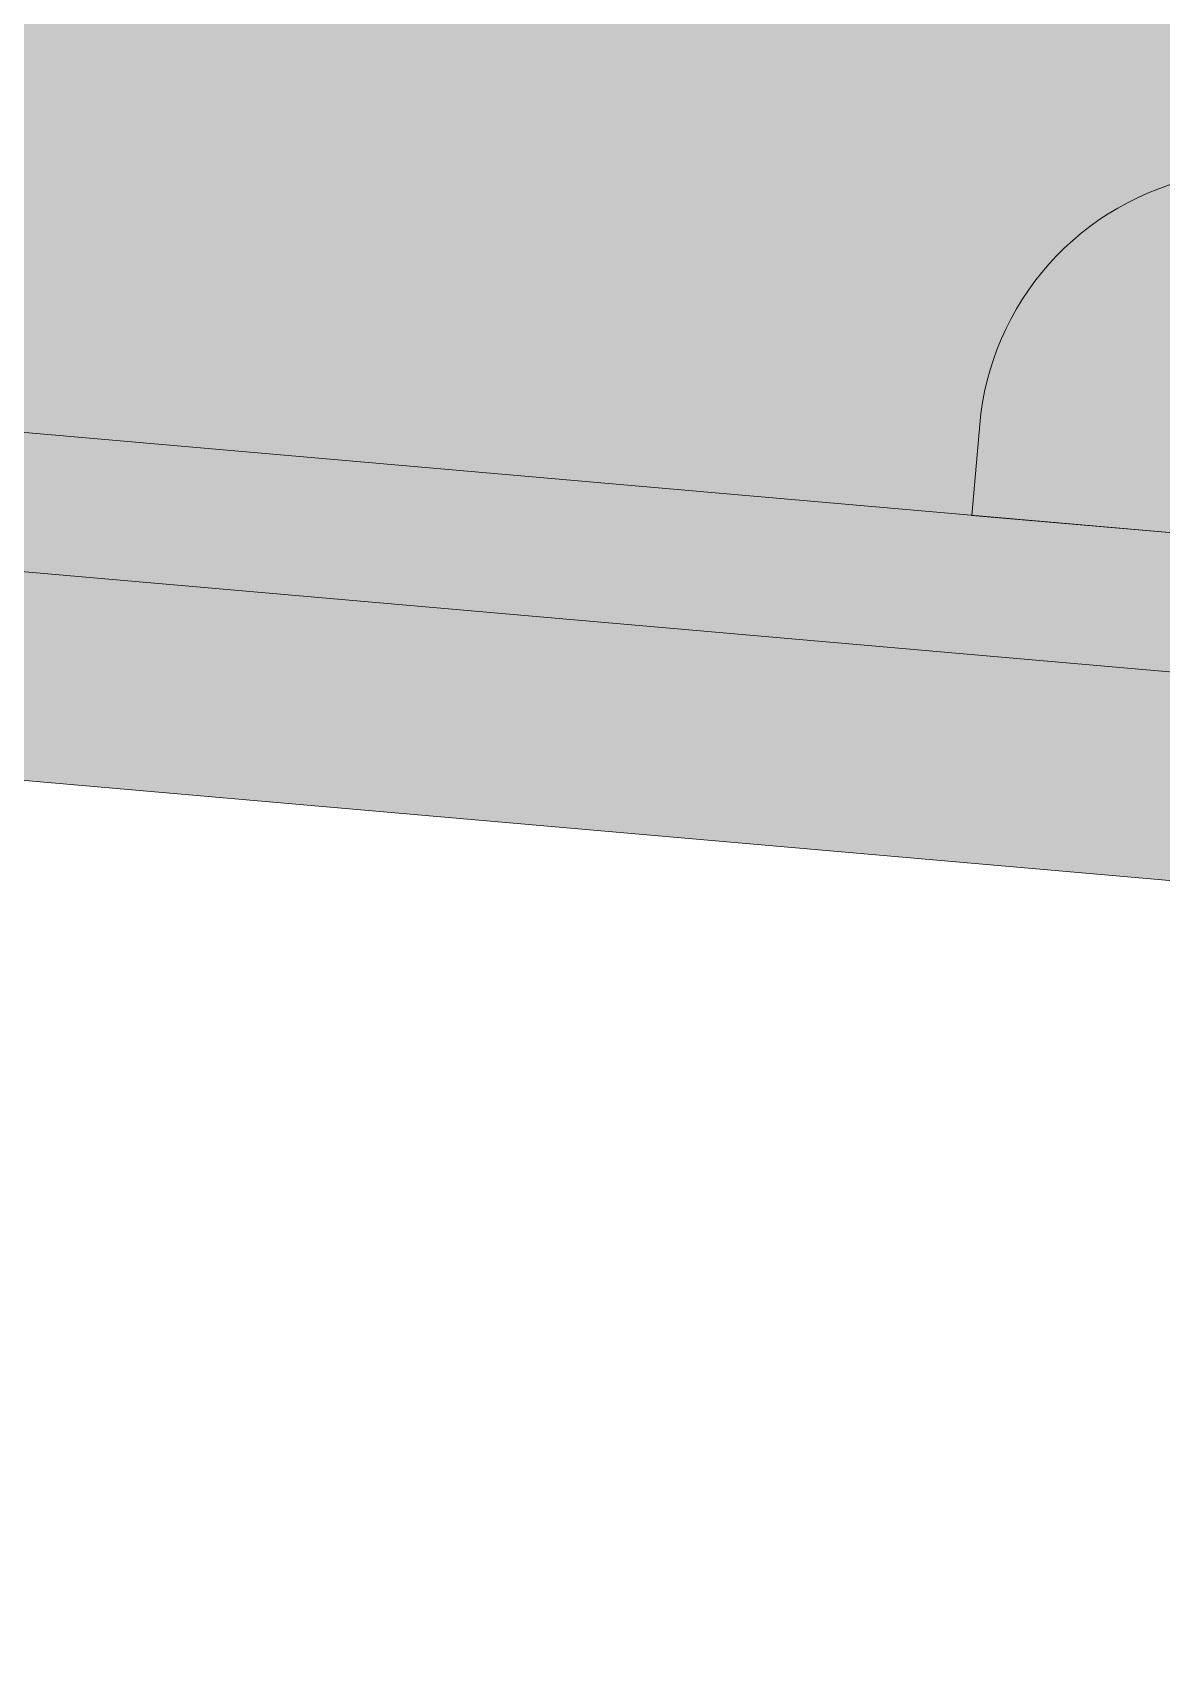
# Model space of a CAD drawing. Header units: millimetres. Extents: x 632 to 546626, y -3890 to 22200.
# Drawn here: x 389741.79 to 389758.06, y 16867.75 to 16891.37 of the extents above; entities that cross this region are included whole.
import ezdxf

# ---------------------------------------------------------------- set-up
doc = ezdxf.new("R2010")
doc.units = ezdxf.units.MM
doc.layers.add('A-270-M_ROOF', color=132, linetype='Continuous', lineweight=13)
doc.layers.add('A-770-ME_FFE_SA', color=91, linetype='Continuous', lineweight=13)

# ---------------------------------------------------------------- blocks, each defined once
blk = doc.blocks.new('Static Line_Sayfa_Metal Deck_Pan Mount - Up to 15 _ pitch - Max 2 Users-1845519-S6_501-SECTION A6')
at = {"layer": 'A-770-ME_FFE_SA', "lineweight": 5, "transparency": 33554432}
for points in [[(4567736.119, 16883.131), (4567740.346, 16931.445), (4567541.107, 16948.876), (4567536.88, 16900.562), (4567715.66, 16884.921)], [(4567736.119, 16883.131), (4567740.346, 16931.445), (4567541.107, 16948.876), (4567536.88, 16900.562), (4567715.66, 16884.921)], [(4567736.119, 16883.131), (4567740.346, 16931.445), (4567541.107, 16948.876), (4567536.88, 16900.562), (4567715.66, 16884.921)], [(4567736.119, 16883.131), (4567740.346, 16931.445), (4567541.107, 16948.876), (4567536.88, 16900.562), (4567715.66, 16884.921)], [(4567736.119, 16883.131), (4567740.346, 16931.445), (4567541.107, 16948.876), (4567536.88, 16900.562), (4567715.66, 16884.921)], [(4567736.119, 16883.131), (4567740.346, 16931.445), (4567541.107, 16948.876), (4567536.88, 16900.562), (4567715.66, 16884.921)], [(4567736.119, 16883.131), (4567740.346, 16931.445), (4567541.107, 16948.876), (4567536.88, 16900.562), (4567715.66, 16884.921)], [(4567736.119, 16883.131), (4567740.346, 16931.445), (4567541.107, 16948.876), (4567536.88, 16900.562), (4567715.66, 16884.921)], [(4567736.119, 16883.131), (4567740.346, 16931.445), (4567541.107, 16948.876), (4567536.88, 16900.562), (4567715.66, 16884.921)], [(4567736.119, 16883.131), (4567740.346, 16931.445), (4567541.107, 16948.876), (4567536.88, 16900.562), (4567715.66, 16884.921)], [(4567735.945, 16881.138), (4567740.172, 16929.453), (4567540.933, 16946.884), (4567536.706, 16898.569), (4567715.66, 16882.913)], [(4567735.945, 16881.138), (4567740.172, 16929.453), (4567540.933, 16946.884), (4567536.706, 16898.569), (4567715.66, 16882.913)], [(4567735.945, 16881.138), (4567740.172, 16929.453), (4567540.933, 16946.884), (4567536.706, 16898.569), (4567715.66, 16882.913)], [(4567735.945, 16881.138), (4567740.172, 16929.453), (4567540.933, 16946.884), (4567536.706, 16898.569), (4567715.66, 16882.913)], [(4567735.945, 16881.138), (4567740.172, 16929.453), (4567540.933, 16946.884), (4567536.706, 16898.569), (4567715.66, 16882.913)], [(4567735.945, 16881.138), (4567740.172, 16929.453), (4567540.933, 16946.884), (4567536.706, 16898.569), (4567715.66, 16882.913)], [(4567735.945, 16881.138), (4567740.172, 16929.453), (4567540.933, 16946.884), (4567536.706, 16898.569), (4567715.66, 16882.913)], [(4567735.945, 16881.138), (4567740.172, 16929.453), (4567540.933, 16946.884), (4567536.706, 16898.569), (4567715.66, 16882.913)], [(4567735.945, 16881.138), (4567740.172, 16929.453), (4567540.933, 16946.884), (4567536.706, 16898.569), (4567715.66, 16882.913)], [(4567735.945, 16881.138), (4567740.172, 16929.453), (4567540.933, 16946.884), (4567536.706, 16898.569), (4567715.66, 16882.913)], [(4567735.618, 16877.402), (4567735.88, 16880.391), (4567536.641, 16897.822), (4567536.379, 16894.833), (4567715.66, 16879.148)], [(4567735.618, 16877.402), (4567735.88, 16880.391), (4567536.641, 16897.822), (4567536.379, 16894.833), (4567715.66, 16879.148)], [(4567735.618, 16877.402), (4567735.88, 16880.391), (4567536.641, 16897.822), (4567536.379, 16894.833), (4567715.66, 16879.148)], [(4567735.618, 16877.402), (4567735.88, 16880.391), (4567536.641, 16897.822), (4567536.379, 16894.833), (4567715.66, 16879.148)], [(4567735.618, 16877.402), (4567735.88, 16880.391), (4567536.641, 16897.822), (4567536.379, 16894.833), (4567715.66, 16879.148)], [(4567735.618, 16877.402), (4567735.88, 16880.391), (4567536.641, 16897.822), (4567536.379, 16894.833), (4567715.66, 16879.148)], [(4567735.618, 16877.402), (4567735.88, 16880.391), (4567536.641, 16897.822), (4567536.379, 16894.833), (4567715.66, 16879.148)], [(4567735.618, 16877.402), (4567735.88, 16880.391), (4567536.641, 16897.822), (4567536.379, 16894.833), (4567715.66, 16879.148)], [(4567735.618, 16877.402), (4567735.88, 16880.391), (4567536.641, 16897.822), (4567536.379, 16894.833), (4567715.66, 16879.148)], [(4567735.618, 16877.402), (4567735.88, 16880.391), (4567536.641, 16897.822), (4567536.379, 16894.833), (4567715.66, 16879.148)], [(4567735.618, 16877.402), (4567735.88, 16880.391), (4567536.641, 16897.822), (4567536.379, 16894.833), (4567715.66, 16879.148)], [(4567735.618, 16877.402), (4567735.88, 16880.391), (4567536.641, 16897.822), (4567536.379, 16894.833), (4567715.66, 16879.148)], [(4567735.618, 16877.402), (4567735.88, 16880.391), (4567536.641, 16897.822), (4567536.379, 16894.833), (4567715.66, 16879.148)], [(4567735.618, 16877.402), (4567735.88, 16880.391), (4567536.641, 16897.822), (4567536.379, 16894.833), (4567715.66, 16879.148)], [(4567735.618, 16877.402), (4567735.88, 16880.391), (4567536.641, 16897.822), (4567536.379, 16894.833), (4567715.66, 16879.148)], [(4567735.618, 16877.402), (4567735.88, 16880.391), (4567536.641, 16897.822), (4567536.379, 16894.833), (4567715.66, 16879.148)], [(4567735.618, 16877.402), (4567735.88, 16880.391), (4567536.641, 16897.822), (4567536.379, 16894.833), (4567715.66, 16879.148)], [(4567735.618, 16877.402), (4567735.88, 16880.391), (4567536.641, 16897.822), (4567536.379, 16894.833), (4567715.66, 16879.148)], [(4567735.618, 16877.402), (4567735.88, 16880.391), (4567536.641, 16897.822), (4567536.379, 16894.833), (4567715.66, 16879.148)], [(4567735.618, 16877.402), (4567735.88, 16880.391), (4567536.641, 16897.822), (4567536.379, 16894.833), (4567715.66, 16879.148)]]:
    blk.add_hatch(color=256, dxfattribs=at).paths.add_polyline_path(points)
at = {"layer": 'A-770-ME_FFE_SA', "lineweight": 5}
for p, q in [((4567726.092, 16883.255), (4567561.449, 16897.659)), ((4567725.918, 16881.262), (4567560.549, 16895.73)), ((4567735.88, 16880.391), (4567560.549, 16895.73)), ((4567735.618, 16877.402), (4567560.288, 16892.742)), ((4567726.092, 16883.255), (4567639.084, 16890.867)), ((4567726.092, 16883.255), (4567639.084, 16890.867)), ((4567726.092, 16883.255), (4567639.084, 16890.867)), ((4567726.092, 16883.255), (4567639.084, 16890.867)), ((4567726.092, 16883.255), (4567639.084, 16890.867)), ((4567726.092, 16883.255), (4567639.084, 16890.867)), ((4567726.092, 16883.255), (4567639.084, 16890.867)), ((4567726.092, 16883.255), (4567639.084, 16890.867)), ((4567726.092, 16883.255), (4567639.084, 16890.867)), ((4567726.092, 16883.255), (4567639.084, 16890.867)), ((4567726.092, 16883.255), (4567639.084, 16890.867)), ((4567726.092, 16883.255), (4567639.084, 16890.867)), ((4567726.092, 16883.255), (4567639.084, 16890.867)), ((4567726.092, 16883.255), (4567639.084, 16890.867)), ((4567726.092, 16883.255), (4567639.084, 16890.867)), ((4567726.092, 16883.255), (4567639.084, 16890.867)), ((4567726.092, 16883.255), (4567639.084, 16890.867)), ((4567726.092, 16883.255), (4567639.084, 16890.867)), ((4567726.092, 16883.255), (4567639.084, 16890.867)), ((4567715.564, 16889.117), (4567715.715, 16889.171)), ((4567715.564, 16889.117), (4567715.715, 16889.171)), ((4567715.564, 16889.117), (4567715.715, 16889.171)), ((4567715.564, 16889.117), (4567715.715, 16889.171)), ((4567715.564, 16889.117), (4567715.715, 16889.171)), ((4567715.564, 16889.117), (4567715.715, 16889.171)), ((4567715.564, 16889.117), (4567715.715, 16889.171)), ((4567715.564, 16889.117), (4567715.715, 16889.171)), ((4567715.564, 16889.117), (4567715.715, 16889.171)), ((4567715.564, 16889.117), (4567715.715, 16889.171)), ((4567714.985, 16888.842), (4567715.126, 16888.92)), ((4567714.985, 16888.842), (4567715.126, 16888.92)), ((4567714.985, 16888.842), (4567715.126, 16888.92)), ((4567714.985, 16888.842), (4567715.126, 16888.92)), ((4567714.985, 16888.842), (4567715.126, 16888.92)), ((4567714.985, 16888.842), (4567715.126, 16888.92)), ((4567714.985, 16888.842), (4567715.126, 16888.92)), ((4567714.985, 16888.842), (4567715.126, 16888.92)), ((4567714.985, 16888.842), (4567715.126, 16888.92)), ((4567714.985, 16888.842), (4567715.126, 16888.92)), ((4567715.126, 16888.92), (4567715.269, 16888.991)), ((4567715.126, 16888.92), (4567715.269, 16888.991)), ((4567715.126, 16888.92), (4567715.269, 16888.991)), ((4567715.126, 16888.92), (4567715.269, 16888.991)), ((4567715.126, 16888.92), (4567715.269, 16888.991)), ((4567715.126, 16888.92), (4567715.269, 16888.991)), ((4567715.126, 16888.92), (4567715.269, 16888.991)), ((4567715.126, 16888.92), (4567715.269, 16888.991)), ((4567715.126, 16888.92), (4567715.269, 16888.991)), ((4567715.126, 16888.92), (4567715.269, 16888.991)), ((4567715.126, 16888.92), (4567715.269, 16888.991)), ((4567715.269, 16888.991), (4567715.415, 16889.057)), ((4567715.269, 16888.991), (4567715.415, 16889.057)), ((4567715.269, 16888.991), (4567715.415, 16889.057)), ((4567715.269, 16888.991), (4567715.415, 16889.057)), ((4567715.269, 16888.991), (4567715.415, 16889.057)), ((4567715.269, 16888.991), (4567715.415, 16889.057)), ((4567715.269, 16888.991), (4567715.415, 16889.057)), ((4567715.269, 16888.991), (4567715.415, 16889.057)), ((4567715.269, 16888.991), (4567715.415, 16889.057)), ((4567715.269, 16888.991), (4567715.415, 16889.057)), ((4567715.269, 16888.991), (4567715.415, 16889.057)), ((4567715.415, 16889.057), (4567715.564, 16889.117)), ((4567715.415, 16889.057), (4567715.564, 16889.117)), ((4567715.415, 16889.057), (4567715.564, 16889.117)), ((4567715.415, 16889.057), (4567715.564, 16889.117)), ((4567715.415, 16889.057), (4567715.564, 16889.117)), ((4567715.415, 16889.057), (4567715.564, 16889.117)), ((4567715.415, 16889.057), (4567715.564, 16889.117)), ((4567715.415, 16889.057), (4567715.564, 16889.117)), ((4567715.415, 16889.057), (4567715.564, 16889.117)), ((4567715.415, 16889.057), (4567715.564, 16889.117)), ((4567715.415, 16889.057), (4567715.564, 16889.117)), ((4567638.91, 16888.874), (4567725.918, 16881.262)), ((4567725.918, 16881.262), (4567638.91, 16888.874)), ((4567725.918, 16881.262), (4567638.91, 16888.874)), ((4567638.91, 16888.874), (4567725.918, 16881.262)), ((4567725.918, 16881.262), (4567638.91, 16888.874)), ((4567638.91, 16888.874), (4567725.918, 16881.262)), ((4567725.918, 16881.262), (4567638.91, 16888.874)), ((4567638.91, 16888.874), (4567725.918, 16881.262)), ((4567725.918, 16881.262), (4567638.91, 16888.874)), ((4567725.918, 16881.262), (4567638.91, 16888.874)), ((4567638.91, 16888.874), (4567725.918, 16881.262)), ((4567725.918, 16881.262), (4567638.91, 16888.874)), ((4567638.91, 16888.874), (4567725.918, 16881.262)), ((4567725.918, 16881.262), (4567638.91, 16888.874)), ((4567638.91, 16888.874), (4567725.918, 16881.262)), ((4567725.918, 16881.262), (4567638.91, 16888.874)), ((4567725.918, 16881.262), (4567638.91, 16888.874)), ((4567638.91, 16888.874), (4567725.918, 16881.262)), ((4567725.918, 16881.262), (4567638.91, 16888.874)), ((4567638.91, 16888.874), (4567725.918, 16881.262)), ((4567725.918, 16881.262), (4567638.91, 16888.874)), ((4567638.91, 16888.874), (4567725.918, 16881.262)), ((4567725.918, 16881.262), (4567638.91, 16888.874)), ((4567725.918, 16881.262), (4567638.91, 16888.874)), ((4567638.91, 16888.874), (4567725.918, 16881.262)), ((4567725.918, 16881.262), (4567638.91, 16888.874)), ((4567638.91, 16888.874), (4567725.918, 16881.262)), ((4567725.918, 16881.262), (4567638.91, 16888.874)), ((4567638.91, 16888.874), (4567725.918, 16881.262)), ((4567725.918, 16881.262), (4567638.91, 16888.874)), ((4567725.918, 16881.262), (4567638.91, 16888.874)), ((4567638.91, 16888.874), (4567725.918, 16881.262)), ((4567725.918, 16881.262), (4567638.91, 16888.874)), ((4567638.91, 16888.874), (4567725.918, 16881.262)), ((4567725.918, 16881.262), (4567638.91, 16888.874)), ((4567638.91, 16888.874), (4567725.918, 16881.262)), ((4567725.918, 16881.262), (4567638.91, 16888.874)), ((4567725.918, 16881.262), (4567638.91, 16888.874)), ((4567638.91, 16888.874), (4567725.918, 16881.262)), ((4567725.918, 16881.262), (4567638.91, 16888.874)), ((4567638.91, 16888.874), (4567725.918, 16881.262)), ((4567725.918, 16881.262), (4567638.91, 16888.874)), ((4567638.91, 16888.874), (4567725.918, 16881.262)), ((4567725.918, 16881.262), (4567638.91, 16888.874)), ((4567725.918, 16881.262), (4567638.91, 16888.874)), ((4567638.91, 16888.874), (4567725.918, 16881.262)), ((4567725.918, 16881.262), (4567638.91, 16888.874)), ((4567638.91, 16888.874), (4567725.918, 16881.262)), ((4567725.918, 16881.262), (4567638.91, 16888.874)), ((4567638.91, 16888.874), (4567725.918, 16881.262)), ((4567725.918, 16881.262), (4567638.91, 16888.874)), ((4567725.918, 16881.262), (4567638.91, 16888.874)), ((4567638.91, 16888.874), (4567725.918, 16881.262)), ((4567725.918, 16881.262), (4567638.91, 16888.874)), ((4567638.91, 16888.874), (4567725.918, 16881.262)), ((4567725.918, 16881.262), (4567638.91, 16888.874)), ((4567638.91, 16888.874), (4567725.918, 16881.262)), ((4567725.918, 16881.262), (4567638.91, 16888.874)), ((4567725.918, 16881.262), (4567638.91, 16888.874)), ((4567638.91, 16888.874), (4567725.918, 16881.262)), ((4567725.918, 16881.262), (4567638.91, 16888.874)), ((4567638.91, 16888.874), (4567725.918, 16881.262)), ((4567725.918, 16881.262), (4567638.91, 16888.874)), ((4567638.91, 16888.874), (4567725.918, 16881.262)), ((4567725.918, 16881.262), (4567638.91, 16888.874)), ((4567638.91, 16888.874), (4567725.918, 16881.262)), ((4567725.918, 16881.262), (4567638.91, 16888.874)), ((4567638.91, 16888.874), (4567725.918, 16881.262)), ((4567714.584, 16888.578), (4567714.714, 16888.671)), ((4567714.584, 16888.578), (4567714.714, 16888.671)), ((4567714.584, 16888.578), (4567714.714, 16888.671)), ((4567714.584, 16888.578), (4567714.714, 16888.671)), ((4567714.584, 16888.578), (4567714.714, 16888.671)), ((4567714.584, 16888.578), (4567714.714, 16888.671)), ((4567714.584, 16888.578), (4567714.714, 16888.671)), ((4567714.584, 16888.578), (4567714.714, 16888.671)), ((4567714.584, 16888.578), (4567714.714, 16888.671)), ((4567714.584, 16888.578), (4567714.714, 16888.671)), ((4567714.714, 16888.671), (4567714.848, 16888.759)), ((4567714.714, 16888.671), (4567714.848, 16888.759)), ((4567714.714, 16888.671), (4567714.848, 16888.759)), ((4567714.714, 16888.671), (4567714.848, 16888.759)), ((4567714.714, 16888.671), (4567714.848, 16888.759)), ((4567714.714, 16888.671), (4567714.848, 16888.759)), ((4567714.714, 16888.671), (4567714.848, 16888.759)), ((4567714.714, 16888.671), (4567714.848, 16888.759)), ((4567714.714, 16888.671), (4567714.848, 16888.759)), ((4567714.714, 16888.671), (4567714.848, 16888.759)), ((4567714.848, 16888.759), (4567714.985, 16888.842)), ((4567714.848, 16888.759), (4567714.985, 16888.842)), ((4567714.848, 16888.759), (4567714.985, 16888.842)), ((4567714.848, 16888.759), (4567714.985, 16888.842)), ((4567714.848, 16888.759), (4567714.985, 16888.842)), ((4567714.848, 16888.759), (4567714.985, 16888.842)), ((4567714.848, 16888.759), (4567714.985, 16888.842)), ((4567714.848, 16888.759), (4567714.985, 16888.842)), ((4567714.848, 16888.759), (4567714.985, 16888.842)), ((4567714.848, 16888.759), (4567714.985, 16888.842)), ((4567714.336, 16888.375), (4567714.458, 16888.479)), ((4567714.336, 16888.375), (4567714.458, 16888.479)), ((4567714.336, 16888.375), (4567714.458, 16888.479)), ((4567714.336, 16888.375), (4567714.458, 16888.479)), ((4567714.336, 16888.375), (4567714.458, 16888.479)), ((4567714.336, 16888.375), (4567714.458, 16888.479)), ((4567714.336, 16888.375), (4567714.458, 16888.479)), ((4567714.336, 16888.375), (4567714.458, 16888.479)), ((4567714.336, 16888.375), (4567714.458, 16888.479)), ((4567714.336, 16888.375), (4567714.458, 16888.479)), ((4567714.458, 16888.479), (4567714.584, 16888.578)), ((4567714.458, 16888.479), (4567714.584, 16888.578)), ((4567714.458, 16888.479), (4567714.584, 16888.578)), ((4567714.458, 16888.479), (4567714.584, 16888.578)), ((4567714.458, 16888.479), (4567714.584, 16888.578)), ((4567714.458, 16888.479), (4567714.584, 16888.578)), ((4567714.458, 16888.479), (4567714.584, 16888.578)), ((4567714.458, 16888.479), (4567714.584, 16888.578)), ((4567714.458, 16888.479), (4567714.584, 16888.578)), ((4567714.458, 16888.479), (4567714.584, 16888.578)), ((4567714.104, 16888.154), (4567714.218, 16888.267)), ((4567714.104, 16888.154), (4567714.218, 16888.267)), ((4567714.104, 16888.154), (4567714.218, 16888.267)), ((4567714.104, 16888.154), (4567714.218, 16888.267)), ((4567714.104, 16888.154), (4567714.218, 16888.267)), ((4567714.104, 16888.154), (4567714.218, 16888.267)), ((4567714.104, 16888.154), (4567714.218, 16888.267)), ((4567714.104, 16888.154), (4567714.218, 16888.267)), ((4567714.104, 16888.154), (4567714.218, 16888.267)), ((4567714.104, 16888.154), (4567714.218, 16888.267)), ((4567714.218, 16888.267), (4567714.336, 16888.375)), ((4567714.218, 16888.267), (4567714.336, 16888.375)), ((4567714.218, 16888.267), (4567714.336, 16888.375)), ((4567714.218, 16888.267), (4567714.336, 16888.375)), ((4567714.218, 16888.267), (4567714.336, 16888.375)), ((4567714.218, 16888.267), (4567714.336, 16888.375)), ((4567714.218, 16888.267), (4567714.336, 16888.375)), ((4567714.218, 16888.267), (4567714.336, 16888.375)), ((4567714.218, 16888.267), (4567714.336, 16888.375)), ((4567714.218, 16888.267), (4567714.336, 16888.375)), ((4567713.891, 16887.914), (4567713.995, 16888.036)), ((4567713.891, 16887.914), (4567713.995, 16888.036)), ((4567713.891, 16887.914), (4567713.995, 16888.036)), ((4567713.891, 16887.914), (4567713.995, 16888.036)), ((4567713.891, 16887.914), (4567713.995, 16888.036)), ((4567713.891, 16887.914), (4567713.995, 16888.036)), ((4567713.891, 16887.914), (4567713.995, 16888.036)), ((4567713.891, 16887.914), (4567713.995, 16888.036)), ((4567713.891, 16887.914), (4567713.995, 16888.036)), ((4567713.891, 16887.914), (4567713.995, 16888.036)), ((4567713.891, 16887.914), (4567713.995, 16888.036)), ((4567713.995, 16888.036), (4567714.104, 16888.154)), ((4567713.995, 16888.036), (4567714.104, 16888.154)), ((4567713.995, 16888.036), (4567714.104, 16888.154)), ((4567713.995, 16888.036), (4567714.104, 16888.154)), ((4567713.995, 16888.036), (4567714.104, 16888.154)), ((4567713.995, 16888.036), (4567714.104, 16888.154)), ((4567713.995, 16888.036), (4567714.104, 16888.154)), ((4567713.995, 16888.036), (4567714.104, 16888.154)), ((4567713.995, 16888.036), (4567714.104, 16888.154)), ((4567713.995, 16888.036), (4567714.104, 16888.154)), ((4567713.698, 16887.658), (4567713.792, 16887.788)), ((4567713.698, 16887.658), (4567713.792, 16887.788)), ((4567713.698, 16887.658), (4567713.792, 16887.788)), ((4567713.698, 16887.658), (4567713.792, 16887.788)), ((4567713.698, 16887.658), (4567713.792, 16887.788)), ((4567713.698, 16887.658), (4567713.792, 16887.788)), ((4567713.698, 16887.658), (4567713.792, 16887.788)), ((4567713.698, 16887.658), (4567713.792, 16887.788)), ((4567713.698, 16887.658), (4567713.792, 16887.788)), ((4567713.698, 16887.658), (4567713.792, 16887.788)), ((4567713.698, 16887.658), (4567713.792, 16887.788)), ((4567713.698, 16887.658), (4567713.792, 16887.788)), ((4567713.698, 16887.658), (4567713.792, 16887.788)), ((4567713.792, 16887.788), (4567713.891, 16887.914)), ((4567713.792, 16887.788), (4567713.891, 16887.914)), ((4567713.792, 16887.788), (4567713.891, 16887.914)), ((4567713.792, 16887.788), (4567713.891, 16887.914)), ((4567713.792, 16887.788), (4567713.891, 16887.914)), ((4567713.792, 16887.788), (4567713.891, 16887.914)), ((4567713.792, 16887.788), (4567713.891, 16887.914)), ((4567713.792, 16887.788), (4567713.891, 16887.914)), ((4567713.792, 16887.788), (4567713.891, 16887.914)), ((4567713.792, 16887.788), (4567713.891, 16887.914)), ((4567713.792, 16887.788), (4567713.891, 16887.914)), ((4567713.792, 16887.788), (4567713.891, 16887.914)), ((4567713.526, 16887.388), (4567713.609, 16887.525)), ((4567713.526, 16887.388), (4567713.609, 16887.525)), ((4567713.526, 16887.388), (4567713.609, 16887.525)), ((4567713.526, 16887.388), (4567713.609, 16887.525)), ((4567713.526, 16887.388), (4567713.609, 16887.525)), ((4567713.526, 16887.388), (4567713.609, 16887.525)), ((4567713.526, 16887.388), (4567713.609, 16887.525)), ((4567713.526, 16887.388), (4567713.609, 16887.525)), ((4567713.526, 16887.388), (4567713.609, 16887.525)), ((4567713.526, 16887.388), (4567713.609, 16887.525)), ((4567713.609, 16887.525), (4567713.698, 16887.658)), ((4567713.609, 16887.525), (4567713.698, 16887.658)), ((4567713.609, 16887.525), (4567713.698, 16887.658)), ((4567713.609, 16887.525), (4567713.698, 16887.658)), ((4567713.609, 16887.525), (4567713.698, 16887.658)), ((4567713.609, 16887.525), (4567713.698, 16887.658)), ((4567713.609, 16887.525), (4567713.698, 16887.658)), ((4567713.609, 16887.525), (4567713.698, 16887.658)), ((4567713.609, 16887.525), (4567713.698, 16887.658)), ((4567713.609, 16887.525), (4567713.698, 16887.658)), ((4567713.609, 16887.525), (4567713.698, 16887.658)), ((4567713.448, 16887.248), (4567713.526, 16887.388)), ((4567713.448, 16887.248), (4567713.526, 16887.388)), ((4567713.448, 16887.248), (4567713.526, 16887.388)), ((4567713.448, 16887.248), (4567713.526, 16887.388)), ((4567713.448, 16887.248), (4567713.526, 16887.388)), ((4567713.448, 16887.248), (4567713.526, 16887.388)), ((4567713.448, 16887.248), (4567713.526, 16887.388)), ((4567713.448, 16887.248), (4567713.526, 16887.388)), ((4567713.448, 16887.248), (4567713.526, 16887.388)), ((4567713.448, 16887.248), (4567713.526, 16887.388)), ((4567713.309, 16886.959), (4567713.375, 16887.105)), ((4567713.309, 16886.959), (4567713.375, 16887.105)), ((4567713.309, 16886.959), (4567713.375, 16887.105)), ((4567713.309, 16886.959), (4567713.375, 16887.105)), ((4567713.309, 16886.959), (4567713.375, 16887.105)), ((4567713.309, 16886.959), (4567713.375, 16887.105)), ((4567713.309, 16886.959), (4567713.375, 16887.105)), ((4567713.309, 16886.959), (4567713.375, 16887.105)), ((4567713.309, 16886.959), (4567713.375, 16887.105)), ((4567713.309, 16886.959), (4567713.375, 16887.105)), ((4567713.375, 16887.105), (4567713.448, 16887.248)), ((4567713.375, 16887.105), (4567713.448, 16887.248)), ((4567713.375, 16887.105), (4567713.448, 16887.248)), ((4567713.375, 16887.105), (4567713.448, 16887.248)), ((4567713.375, 16887.105), (4567713.448, 16887.248)), ((4567713.375, 16887.105), (4567713.448, 16887.248)), ((4567713.375, 16887.105), (4567713.448, 16887.248)), ((4567713.375, 16887.105), (4567713.448, 16887.248)), ((4567713.375, 16887.105), (4567713.448, 16887.248)), ((4567713.375, 16887.105), (4567713.448, 16887.248)), ((4567713.375, 16887.105), (4567713.448, 16887.248)), ((4567713.194, 16886.66), (4567713.249, 16886.811)), ((4567713.194, 16886.66), (4567713.249, 16886.811)), ((4567713.194, 16886.66), (4567713.249, 16886.811)), ((4567713.194, 16886.66), (4567713.249, 16886.811)), ((4567713.194, 16886.66), (4567713.249, 16886.811)), ((4567713.194, 16886.66), (4567713.249, 16886.811)), ((4567713.194, 16886.66), (4567713.249, 16886.811)), ((4567713.194, 16886.66), (4567713.249, 16886.811)), ((4567713.194, 16886.66), (4567713.249, 16886.811)), ((4567713.194, 16886.66), (4567713.249, 16886.811)), ((4567713.249, 16886.811), (4567713.309, 16886.959)), ((4567713.249, 16886.811), (4567713.309, 16886.959)), ((4567713.249, 16886.811), (4567713.309, 16886.959)), ((4567713.249, 16886.811), (4567713.309, 16886.959)), ((4567713.249, 16886.811), (4567713.309, 16886.959)), ((4567713.249, 16886.811), (4567713.309, 16886.959)), ((4567713.249, 16886.811), (4567713.309, 16886.959)), ((4567713.249, 16886.811), (4567713.309, 16886.959)), ((4567713.249, 16886.811), (4567713.309, 16886.959)), ((4567713.249, 16886.811), (4567713.309, 16886.959)), ((4567713.146, 16886.507), (4567713.194, 16886.66)), ((4567713.146, 16886.507), (4567713.194, 16886.66)), ((4567713.146, 16886.507), (4567713.194, 16886.66)), ((4567713.146, 16886.507), (4567713.194, 16886.66)), ((4567713.146, 16886.507), (4567713.194, 16886.66)), ((4567713.146, 16886.507), (4567713.194, 16886.66)), ((4567713.146, 16886.507), (4567713.194, 16886.66)), ((4567713.146, 16886.507), (4567713.194, 16886.66)), ((4567713.146, 16886.507), (4567713.194, 16886.66)), ((4567713.146, 16886.507), (4567713.194, 16886.66)), ((4567713.146, 16886.507), (4567713.194, 16886.66)), ((4567713.146, 16886.507), (4567713.194, 16886.66)), ((4567713.067, 16886.196), (4567713.103, 16886.353)), ((4567713.067, 16886.196), (4567713.103, 16886.353)), ((4567713.067, 16886.196), (4567713.103, 16886.353)), ((4567713.067, 16886.196), (4567713.103, 16886.353)), ((4567713.067, 16886.196), (4567713.103, 16886.353)), ((4567713.067, 16886.196), (4567713.103, 16886.353)), ((4567713.067, 16886.196), (4567713.103, 16886.353)), ((4567713.067, 16886.196), (4567713.103, 16886.353)), ((4567713.067, 16886.196), (4567713.103, 16886.353)), ((4567713.067, 16886.196), (4567713.103, 16886.353)), ((4567713.103, 16886.353), (4567713.146, 16886.507)), ((4567713.103, 16886.353), (4567713.146, 16886.507)), ((4567713.103, 16886.353), (4567713.146, 16886.507)), ((4567713.103, 16886.353), (4567713.146, 16886.507)), ((4567713.103, 16886.353), (4567713.146, 16886.507)), ((4567713.103, 16886.353), (4567713.146, 16886.507)), ((4567713.103, 16886.353), (4567713.146, 16886.507)), ((4567713.103, 16886.353), (4567713.146, 16886.507)), ((4567713.103, 16886.353), (4567713.146, 16886.507)), ((4567713.103, 16886.353), (4567713.146, 16886.507)), ((4567713.037, 16886.039), (4567713.067, 16886.196)), ((4567713.037, 16886.039), (4567713.067, 16886.196)), ((4567713.037, 16886.039), (4567713.067, 16886.196)), ((4567713.037, 16886.039), (4567713.067, 16886.196)), ((4567713.037, 16886.039), (4567713.067, 16886.196)), ((4567713.037, 16886.039), (4567713.067, 16886.196)), ((4567713.037, 16886.039), (4567713.067, 16886.196)), ((4567713.037, 16886.039), (4567713.067, 16886.196)), ((4567713.037, 16886.039), (4567713.067, 16886.196)), ((4567713.037, 16886.039), (4567713.067, 16886.196)), ((4567735.618, 16877.402), (4567638.649, 16885.886)), ((4567735.618, 16877.402), (4567638.649, 16885.886)), ((4567735.618, 16877.402), (4567638.649, 16885.886)), ((4567735.618, 16877.402), (4567638.649, 16885.886)), ((4567735.618, 16877.402), (4567638.649, 16885.886)), ((4567735.618, 16877.402), (4567638.649, 16885.886)), ((4567735.618, 16877.402), (4567638.649, 16885.886)), ((4567735.618, 16877.402), (4567638.649, 16885.886)), ((4567735.618, 16877.402), (4567638.649, 16885.886)), ((4567735.618, 16877.402), (4567638.649, 16885.886)), ((4567735.618, 16877.402), (4567638.649, 16885.886)), ((4567735.618, 16877.402), (4567638.649, 16885.886)), ((4567735.618, 16877.402), (4567638.649, 16885.886)), ((4567735.618, 16877.402), (4567638.649, 16885.886)), ((4567735.618, 16877.402), (4567638.649, 16885.886)), ((4567735.618, 16877.402), (4567638.649, 16885.886)), ((4567735.618, 16877.402), (4567638.649, 16885.886)), ((4567735.618, 16877.402), (4567638.649, 16885.886)), ((4567735.618, 16877.402), (4567638.649, 16885.886)), ((4567735.618, 16877.402), (4567638.649, 16885.886)), ((4567735.618, 16877.402), (4567638.649, 16885.886)), ((4567735.618, 16877.402), (4567638.649, 16885.886)), ((4567735.618, 16877.402), (4567638.649, 16885.886)), ((4567735.618, 16877.402), (4567638.649, 16885.886)), ((4567735.618, 16877.402), (4567638.649, 16885.886)), ((4567735.618, 16877.402), (4567638.649, 16885.886)), ((4567735.618, 16877.402), (4567638.649, 16885.886)), ((4567735.618, 16877.402), (4567638.649, 16885.886)), ((4567735.618, 16877.402), (4567638.649, 16885.886)), ((4567735.618, 16877.402), (4567638.649, 16885.886)), ((4567735.618, 16877.402), (4567638.649, 16885.886)), ((4567735.618, 16877.402), (4567638.649, 16885.886)), ((4567735.618, 16877.402), (4567638.649, 16885.886)), ((4567735.618, 16877.402), (4567638.649, 16885.886)), ((4567735.618, 16877.402), (4567638.649, 16885.886)), ((4567735.618, 16877.402), (4567638.649, 16885.886)), ((4567735.618, 16877.402), (4567638.649, 16885.886)), ((4567735.618, 16877.402), (4567638.649, 16885.886)), ((4567735.618, 16877.402), (4567638.649, 16885.886)), ((4567712.997, 16885.721), (4567713.014, 16885.88)), ((4567712.997, 16885.721), (4567713.014, 16885.88)), ((4567712.997, 16885.721), (4567713.014, 16885.88)), ((4567712.997, 16885.721), (4567713.014, 16885.88)), ((4567712.997, 16885.721), (4567713.014, 16885.88)), ((4567712.997, 16885.721), (4567713.014, 16885.88)), ((4567712.997, 16885.721), (4567713.014, 16885.88)), ((4567712.997, 16885.721), (4567713.014, 16885.88)), ((4567712.997, 16885.721), (4567713.014, 16885.88)), ((4567712.997, 16885.721), (4567713.014, 16885.88)), ((4567713.014, 16885.88), (4567713.037, 16886.039)), ((4567713.014, 16885.88), (4567713.037, 16886.039)), ((4567713.014, 16885.88), (4567713.037, 16886.039)), ((4567713.014, 16885.88), (4567713.037, 16886.039)), ((4567713.014, 16885.88), (4567713.037, 16886.039)), ((4567713.014, 16885.88), (4567713.037, 16886.039)), ((4567713.014, 16885.88), (4567713.037, 16886.039)), ((4567713.014, 16885.88), (4567713.037, 16886.039)), ((4567713.014, 16885.88), (4567713.037, 16886.039)), ((4567713.014, 16885.88), (4567713.037, 16886.039)), ((4567712.997, 16885.721), (4567712.882, 16884.41)), ((4567712.997, 16885.721), (4567712.882, 16884.41)), ((4567712.997, 16885.721), (4567712.882, 16884.41)), ((4567712.997, 16885.721), (4567712.882, 16884.41)), ((4567712.997, 16885.721), (4567712.882, 16884.41)), ((4567712.997, 16885.721), (4567712.882, 16884.41)), ((4567712.997, 16885.721), (4567712.882, 16884.41)), ((4567712.997, 16885.721), (4567712.882, 16884.41)), ((4567712.997, 16885.721), (4567712.882, 16884.41)), ((4567712.997, 16885.721), (4567712.882, 16884.41)), ((4567712.997, 16885.721), (4567712.882, 16884.41)), ((4567712.997, 16885.721), (4567712.882, 16884.41)), ((4567712.997, 16885.721), (4567712.882, 16884.41)), ((4567712.997, 16885.721), (4567712.882, 16884.41)), ((4567712.997, 16885.721), (4567712.882, 16884.41)), ((4567712.997, 16885.721), (4567712.882, 16884.41)), ((4567712.997, 16885.721), (4567712.882, 16884.41)), ((4567712.997, 16885.721), (4567712.882, 16884.41)), ((4567712.997, 16885.721), (4567712.882, 16884.41)), ((4567712.997, 16885.721), (4567712.882, 16884.41)), ((4567712.882, 16884.41), (4567717.365, 16884.018)), ((4567712.882, 16884.41), (4567717.365, 16884.018)), ((4567712.882, 16884.41), (4567726.113, 16883.253)), ((4567712.882, 16884.41), (4567726.113, 16883.253)), ((4567712.882, 16884.41), (4567717.365, 16884.018)), ((4567712.882, 16884.41), (4567717.365, 16884.018)), ((4567712.882, 16884.41), (4567717.365, 16884.018)), ((4567712.882, 16884.41), (4567717.365, 16884.018)), ((4567712.882, 16884.41), (4567717.365, 16884.018)), ((4567712.882, 16884.41), (4567717.365, 16884.018)), ((4567712.882, 16884.41), (4567717.365, 16884.018)), ((4567712.882, 16884.41), (4567717.365, 16884.018)), ((4567712.882, 16884.41), (4567717.365, 16884.018)), ((4567712.882, 16884.41), (4567717.365, 16884.018)), ((4567712.882, 16884.41), (4567717.365, 16884.018)), ((4567712.882, 16884.41), (4567717.365, 16884.018)), ((4567712.882, 16884.41), (4567717.365, 16884.018)), ((4567712.882, 16884.41), (4567717.365, 16884.018)), ((4567712.882, 16884.41), (4567717.365, 16884.018)), ((4567712.882, 16884.41), (4567717.365, 16884.018)), ((4567712.882, 16884.41), (4567717.365, 16884.018)), ((4567712.882, 16884.41), (4567717.365, 16884.018)), ((4567712.882, 16884.41), (4567726.113, 16883.253)), ((4567712.882, 16884.41), (4567726.113, 16883.253)), ((4567712.882, 16884.41), (4567717.365, 16884.018)), ((4567712.882, 16884.41), (4567717.365, 16884.018)), ((4567712.882, 16884.41), (4567717.365, 16884.018)), ((4567712.882, 16884.41), (4567717.365, 16884.018)), ((4567712.882, 16884.41), (4567717.365, 16884.018)), ((4567712.882, 16884.41), (4567717.365, 16884.018)), ((4567712.882, 16884.41), (4567717.365, 16884.018)), ((4567712.882, 16884.41), (4567717.365, 16884.018)), ((4567712.882, 16884.41), (4567726.113, 16883.253)), ((4567712.882, 16884.41), (4567726.113, 16883.253)), ((4567712.882, 16884.41), (4567717.365, 16884.018)), ((4567712.882, 16884.41), (4567717.365, 16884.018)), ((4567712.882, 16884.41), (4567717.365, 16884.018)), ((4567712.882, 16884.41), (4567717.365, 16884.018)), ((4567712.882, 16884.41), (4567717.365, 16884.018)), ((4567712.882, 16884.41), (4567717.365, 16884.018))]:
    blk.add_line(p, q, dxfattribs=at)
at = {"layer": 'A-770-ME_FFE_SA', "lineweight": 5, "flags": 128}
for points in [[(4567712.997, 16885.721), (4567713.014, 16885.88), (4567713.037, 16886.039), (4567713.067, 16886.196), (4567713.103, 16886.353), (4567713.146, 16886.507), (4567713.194, 16886.66), (4567713.249, 16886.811), (4567713.309, 16886.959), (4567713.375, 16887.105), (4567713.448, 16887.248), (4567713.526, 16887.388), (4567713.609, 16887.525), (4567713.698, 16887.658), (4567713.792, 16887.788), (4567713.891, 16887.914), (4567713.995, 16888.036), (4567714.104, 16888.154), (4567714.218, 16888.267), (4567714.336, 16888.375), (4567714.458, 16888.479), (4567714.584, 16888.578), (4567714.714, 16888.671), (4567714.848, 16888.759), (4567714.985, 16888.842), (4567715.126, 16888.92), (4567715.269, 16888.991), (4567715.415, 16889.057), (4567715.564, 16889.117), (4567715.715, 16889.171)], [(4567712.997, 16885.721), (4567713.014, 16885.88), (4567713.037, 16886.039), (4567713.067, 16886.196), (4567713.103, 16886.353), (4567713.146, 16886.507), (4567713.194, 16886.66), (4567713.249, 16886.811), (4567713.309, 16886.959), (4567713.375, 16887.105), (4567713.448, 16887.248), (4567713.526, 16887.388), (4567713.609, 16887.525), (4567713.698, 16887.658), (4567713.792, 16887.788), (4567713.891, 16887.914), (4567713.995, 16888.036), (4567714.104, 16888.154), (4567714.218, 16888.267), (4567714.336, 16888.375), (4567714.458, 16888.479), (4567714.584, 16888.578), (4567714.714, 16888.671), (4567714.848, 16888.759), (4567714.985, 16888.842), (4567715.126, 16888.92), (4567715.269, 16888.991), (4567715.415, 16889.057), (4567715.564, 16889.117), (4567715.715, 16889.171)], [(4567712.997, 16885.721), (4567713.014, 16885.88), (4567713.037, 16886.039), (4567713.067, 16886.196), (4567713.103, 16886.353), (4567713.146, 16886.507), (4567713.194, 16886.66), (4567713.249, 16886.811), (4567713.309, 16886.959), (4567713.375, 16887.105), (4567713.448, 16887.248), (4567713.526, 16887.388), (4567713.609, 16887.525), (4567713.698, 16887.658), (4567713.792, 16887.788), (4567713.891, 16887.914), (4567713.995, 16888.036), (4567714.104, 16888.154), (4567714.218, 16888.267), (4567714.336, 16888.375), (4567714.458, 16888.479), (4567714.584, 16888.578), (4567714.714, 16888.671), (4567714.848, 16888.759), (4567714.985, 16888.842), (4567715.126, 16888.92), (4567715.269, 16888.991), (4567715.415, 16889.057), (4567715.564, 16889.117), (4567715.715, 16889.171)], [(4567712.997, 16885.721), (4567713.014, 16885.88), (4567713.037, 16886.039), (4567713.067, 16886.196), (4567713.103, 16886.353), (4567713.146, 16886.507), (4567713.194, 16886.66), (4567713.249, 16886.811), (4567713.309, 16886.959), (4567713.375, 16887.105), (4567713.448, 16887.248), (4567713.526, 16887.388), (4567713.609, 16887.525), (4567713.698, 16887.658), (4567713.792, 16887.788), (4567713.891, 16887.914), (4567713.995, 16888.036), (4567714.104, 16888.154), (4567714.218, 16888.267), (4567714.336, 16888.375), (4567714.458, 16888.479), (4567714.584, 16888.578), (4567714.714, 16888.671), (4567714.848, 16888.759), (4567714.985, 16888.842), (4567715.126, 16888.92), (4567715.269, 16888.991), (4567715.415, 16889.057), (4567715.564, 16889.117), (4567715.715, 16889.171)], [(4567712.997, 16885.721), (4567713.014, 16885.88), (4567713.037, 16886.039), (4567713.067, 16886.196), (4567713.103, 16886.353), (4567713.146, 16886.507), (4567713.194, 16886.66), (4567713.249, 16886.811), (4567713.309, 16886.959), (4567713.375, 16887.105), (4567713.448, 16887.248), (4567713.526, 16887.388), (4567713.609, 16887.525), (4567713.698, 16887.658), (4567713.792, 16887.788), (4567713.891, 16887.914), (4567713.995, 16888.036), (4567714.104, 16888.154), (4567714.218, 16888.267), (4567714.336, 16888.375), (4567714.458, 16888.479), (4567714.584, 16888.578), (4567714.714, 16888.671), (4567714.848, 16888.759), (4567714.985, 16888.842), (4567715.126, 16888.92), (4567715.269, 16888.991), (4567715.415, 16889.057), (4567715.564, 16889.117), (4567715.715, 16889.171)], [(4567713.375, 16887.105), (4567713.448, 16887.248), (4567713.526, 16887.388), (4567713.609, 16887.525), (4567713.698, 16887.658), (4567713.792, 16887.788), (4567713.891, 16887.914), (4567713.995, 16888.036), (4567714.104, 16888.154), (4567714.218, 16888.267), (4567714.336, 16888.375), (4567714.458, 16888.479), (4567714.584, 16888.578), (4567714.714, 16888.671), (4567714.848, 16888.759), (4567714.985, 16888.842), (4567715.126, 16888.92), (4567715.269, 16888.991), (4567715.415, 16889.057), (4567715.564, 16889.117), (4567715.715, 16889.171)], [(4567714.336, 16888.375), (4567714.458, 16888.479), (4567714.584, 16888.578), (4567714.714, 16888.671), (4567714.848, 16888.759), (4567714.985, 16888.842), (4567715.126, 16888.92), (4567715.269, 16888.991), (4567715.415, 16889.057), (4567715.564, 16889.117), (4567715.715, 16889.171), (4567715.868, 16889.219), (4567716.022, 16889.261), (4567716.179, 16889.296), (4567716.336, 16889.326), (4567716.495, 16889.349), (4567716.654, 16889.365), (4567716.814, 16889.375), (4567716.975, 16889.379), (4567717.135, 16889.376), (4567717.295, 16889.367), (4567717.338, 16889.364)], [(4567714.985, 16888.842), (4567715.126, 16888.92), (4567715.269, 16888.991), (4567715.415, 16889.057), (4567715.564, 16889.117), (4567715.715, 16889.171), (4567715.868, 16889.219)], [(4567715.564, 16889.117), (4567715.715, 16889.171), (4567715.868, 16889.219), (4567716.022, 16889.261), (4567716.179, 16889.296), (4567716.336, 16889.326), (4567716.495, 16889.349), (4567716.654, 16889.365)], [(4567715.564, 16889.117), (4567715.715, 16889.171), (4567715.868, 16889.219), (4567716.022, 16889.261), (4567716.179, 16889.296), (4567716.336, 16889.326), (4567716.495, 16889.349)], [(4567713.792, 16887.788), (4567713.891, 16887.914), (4567713.995, 16888.036), (4567714.104, 16888.154), (4567714.218, 16888.267), (4567714.336, 16888.375), (4567714.458, 16888.479), (4567714.584, 16888.578), (4567714.714, 16888.671), (4567714.848, 16888.759), (4567714.985, 16888.842), (4567715.126, 16888.92), (4567715.269, 16888.991), (4567715.415, 16889.057), (4567715.564, 16889.117)], [(4567714.848, 16888.759), (4567714.985, 16888.842), (4567715.126, 16888.92)], [(4567713.526, 16887.388), (4567713.609, 16887.525), (4567713.698, 16887.658), (4567713.792, 16887.788), (4567713.891, 16887.914), (4567713.995, 16888.036), (4567714.104, 16888.154), (4567714.218, 16888.267), (4567714.336, 16888.375), (4567714.458, 16888.479), (4567714.584, 16888.578), (4567714.714, 16888.671), (4567714.848, 16888.759)], [(4567714.458, 16888.479), (4567714.584, 16888.578), (4567714.714, 16888.671)], [(4567714.714, 16888.671), (4567714.848, 16888.759), (4567714.985, 16888.842)], [(4567714.218, 16888.267), (4567714.336, 16888.375), (4567714.458, 16888.479)], [(4567713.891, 16887.914), (4567713.995, 16888.036), (4567714.104, 16888.154), (4567714.218, 16888.267)], [(4567713.995, 16888.036), (4567714.104, 16888.154), (4567714.218, 16888.267), (4567714.336, 16888.375)], [(4567712.997, 16885.721), (4567713.014, 16885.88), (4567713.037, 16886.039), (4567713.067, 16886.196), (4567713.103, 16886.353), (4567713.146, 16886.507), (4567713.194, 16886.66), (4567713.249, 16886.811), (4567713.309, 16886.959), (4567713.375, 16887.105), (4567713.448, 16887.248), (4567713.526, 16887.388), (4567713.609, 16887.525), (4567713.698, 16887.658)], [(4567713.448, 16887.248), (4567713.526, 16887.388), (4567713.609, 16887.525), (4567713.698, 16887.658)], [(4567713.448, 16887.248), (4567713.526, 16887.388), (4567713.609, 16887.525)], [(4567713.194, 16886.66), (4567713.249, 16886.811), (4567713.309, 16886.959), (4567713.375, 16887.105), (4567713.448, 16887.248), (4567713.526, 16887.388)], [(4567712.997, 16885.721), (4567713.014, 16885.88), (4567713.037, 16886.039), (4567713.067, 16886.196), (4567713.103, 16886.353), (4567713.146, 16886.507), (4567713.194, 16886.66), (4567713.249, 16886.811), (4567713.309, 16886.959), (4567713.375, 16887.105), (4567713.448, 16887.248)], [(4567713.194, 16886.66), (4567713.249, 16886.811), (4567713.309, 16886.959), (4567713.375, 16887.105)], [(4567713.194, 16886.66), (4567713.249, 16886.811), (4567713.309, 16886.959), (4567713.375, 16887.105)], [(4567712.997, 16885.721), (4567713.014, 16885.88), (4567713.037, 16886.039), (4567713.067, 16886.196), (4567713.103, 16886.353), (4567713.146, 16886.507), (4567713.194, 16886.66)], [(4567712.997, 16885.721), (4567713.014, 16885.88), (4567713.037, 16886.039), (4567713.067, 16886.196), (4567713.103, 16886.353), (4567713.146, 16886.507)], [(4567713.037, 16886.039), (4567713.067, 16886.196), (4567713.103, 16886.353), (4567713.146, 16886.507)], [(4567712.997, 16885.721), (4567713.014, 16885.88), (4567713.037, 16886.039)]]:
    blk.add_lwpolyline(points, dxfattribs=at)
blk = doc.blocks.new('25021-APA-ZZ-ZZ-M3-AR-000001_V3_rvt-6-S6_501-SECTION A6')
at = {"layer": 'A-270-M_ROOF', "transparency": 33554432}
blk.add_hatch(color=9, dxfattribs=at).paths.add_polyline_path([(4535648.823, 15720.383), (4558304.614, 17702.508), (4578095.614, 15971.02), (4578095.614, 16011.173), (4558304.614, 17742.661), (4535648.823, 15760.536)])
at = {"layer": 'A-270-M_ROOF', "lineweight": 5}
h = blk.add_hatch(dxfattribs=at)
h.set_pattern_fill('FP_24', angle=-135, style=0, pattern_type=2)
h.set_pattern_definition([(40, (4563344.46, -4e-06), (-192.8363, 229.8133), []), (130, (4563344.46, -4e-06), (-229.8133, -192.8363), [])])
h.paths.add_polyline_path([(4535648.823, 15599.925), (4558304.614, 17582.05), (4578095.614, 15850.562), (4578095.614, 15971.02), (4558304.614, 17702.508), (4535648.823, 15720.383)])
at = {"layer": 'A-270-M_ROOF', "color": 53, "lineweight": 5}
for p, q in [((4567735.618, 16877.402), (4567638.649, 16885.886)), ((4567638.649, 16885.886), (4567735.618, 16877.402))]:
    blk.add_line(p, q, dxfattribs=at)
at = {"layer": 'A-770-ME_FFE_SA', "color": 53, "lineweight": 5}
blk.add_blockref('Static Line_Sayfa_Metal Deck_Pan Mount - Up to 15 _ pitch - Max 2 Users-1845519-S6_501-SECTION A6', (0, 0), dxfattribs=at)

msp = doc.modelspace()

# ---------------------------------------------------------------- block references
at = {"color": 10, "lineweight": 5}
msp.add_blockref('25021-APA-ZZ-ZZ-M3-AR-000001_V3_rvt-6-S6_501-SECTION A6', (-4177957.554, 0), dxfattribs=at)

doc.saveas('drawing.dxf')
